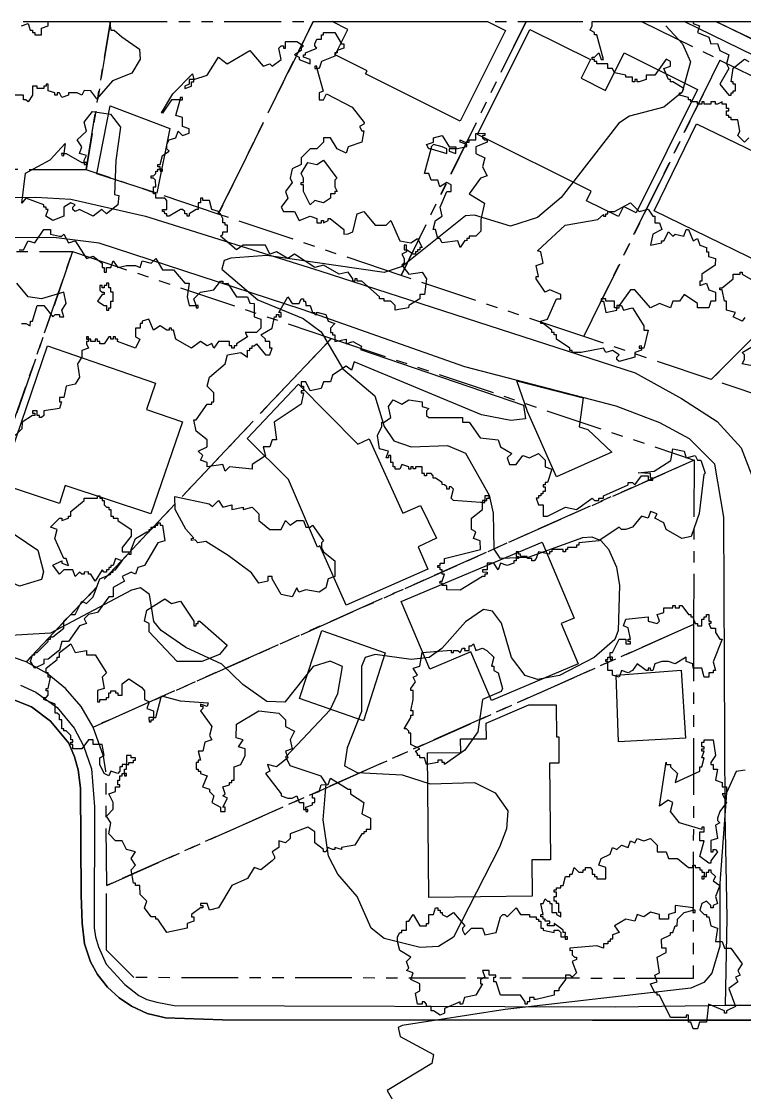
# Model space of a CAD drawing. Header units: metres. Extents: x -550 to 550, y -500 to 950.
# Drawn here: x 225.1 to 305.9, y 830.4 to 950 of the extents above; entities that cross this region are included whole.
import ezdxf

# ---------------------------------------------------------------- set-up
doc = ezdxf.new("R2010")
doc.units = ezdxf.units.M
doc.header["$LTSCALE"] = 2
doc.linetypes.add('PHANTOM', pattern=[6.35, 3.175, -0.635, 0.635, -0.635, 0.635, -0.635])
for name, color, linetype in [('SITE-BLDG-EXIST', 7, 'CONTINUOUS'), ('SITE-PARKING', 250, 'CONTINUOUS'), ('SITE-PROPERTY', 7, 'PHANTOM'), ('SITE-ROAD-CURB', 7, 'CONTINUOUS'), ('SITE-ROAD-GRAVEL', 32, 'CONTINUOUS'), ('SITE-ROAD-PAVED', 7, 'CONTINUOUS'), ('SITE-TREE-CANOPY', 94, 'CONTINUOUS'), ('TOPO-CONTOUR-MAJOR', 8, 'CONTINUOUS'), ('TOPO-CONTOUR-MINOR', 9, 'CONTINUOUS')]:
    doc.layers.add(name, color=color, linetype=linetype)

msp = doc.modelspace()

# ---------------------------------------------------------------- linework, layer by layer
at = {"layer": 'SITE-BLDG-EXIST'}
for points in [[(279.21, 948.99), (274.13, 938.85), (263.58, 944.15), (263.76, 944.49), (260.2, 946.28), (261.62, 949.11), (259.84, 950), (277.2, 950)], [(288.7, 945.73), (287.67, 943.65), (290.37, 942.3), (292.46, 946.48), (300.66, 942.4), (293.81, 928.64), (292.39, 929.34), (291.82, 928.21), (288.25, 929.98), (288.79, 931.06), (276.09, 937.38), (281.93, 949.1)], [(295.81, 928.86), (300.55, 938.57), (307.15, 935.36), (308.25, 937.63), (318.16, 932.79), (312.32, 920.81)], [(222.82, 898.36), (228.06, 913.77), (240.13, 909.61), (239.11, 906.65), (243.14, 905.29), (239.61, 895.01), (230.05, 898.19), (229.41, 896.15)], [(267.75, 895.07), (269.73, 895.94), (271.49, 892.29), (269.46, 891.33), (270.54, 888.82), (261.4, 884.82), (258.49, 891.42), (258.22, 891.29), (254.99, 898.84), (250.37, 903.43), (256.11, 909.51), (262.71, 902.78), (263.97, 903.39)], [(286.88, 883.36), (285.43, 882.75), (287.33, 878.27), (277.64, 874.18), (275.34, 879.61), (270.75, 877.67), (267.57, 885.21), (283.3, 891.85)], [(258.68, 881.99), (265.76, 879.5), (263.34, 871.9), (256.19, 874.38)], [(291.58, 876.98), (298.84, 877.57), (299.31, 869.95), (291.82, 869.55)], [(284.86, 873.7), (284.9, 870.11), (285.15, 870.12), (285.18, 867.16), (284.11, 867.15), (284.22, 856.39), (282.14, 856.37), (282.19, 852.3), (270.65, 852.18), (270.48, 868.32), (274.22, 868.36), (274.2, 869.87), (277.08, 869.9), (277.06, 871.63), (281.83, 873.67)]]:
    msp.add_lwpolyline(points, close=True, dxfattribs=at)
at = {"layer": 'SITE-PARKING'}
for points in [[(240.26, 930.83), (233.57, 932.99), (235.06, 940.56), (241.74, 938.06)], [(287.44, 904.74), (288.42, 904.43), (291.07, 901.89), (284.91, 899.13), (281.66, 906.43), (280.46, 909.86), (287.87, 907.95)]]:
    msp.add_lwpolyline(points, close=True, dxfattribs=at)
at = {"layer": 'SITE-PROPERTY'}
for points in [[(232.37, 933.43), (212.62, 933.47), (212.64, 950), (235.09, 950)], [(247.13, 928.49), (232.37, 933.43), (235.09, 950), (257.73, 950)], [(267.54, 921.64), (247.13, 928.49), (257.73, 950), (281.51, 950)], [(303.16, 945.69), (287.94, 914.8), (267.54, 921.64), (281.51, 950), (294.41, 950)], [(302.19, 910.02), (287.94, 914.8), (303.16, 945.69), (326.4, 934.24)], [(309.39, 899.98), (309.41, 907.6), (302.19, 910.02), (326.4, 934.24), (341.43, 926.83), (341.4, 910.08)], [(215.26, 879.23), (213.51, 878.62), (211.86, 877.79), (201.66, 871.92), (201.75, 924.34), (230.87, 924.29)], [(225.69, 878.48), (223.17, 879.35), (220.54, 879.78), (217.88, 879.74), (215.26, 879.23), (230.87, 924.29), (259.76, 914.61)], [(233.17, 871.2), (231.81, 873.48), (230.07, 875.49), (228.01, 877.19), (225.69, 878.48), (259.76, 914.61), (300.26, 901.02)], [(234.67, 853.51), (234.59, 866.27), (234.31, 867.96), (233.17, 871.2), (300.26, 901.02), (300.22, 882.67)], [(300.22, 882.67), (300.16, 843.12), (237.7, 843.22), (234.66, 846.28), (234.67, 853.51)]]:
    msp.add_lwpolyline(points, close=True, dxfattribs=at)
at = {"layer": 'SITE-ROAD-CURB'}
for points in [[(330.44, 934.73), (299.18, 950), (302.71, 950), (307.16, 947.88)], [(225.03, 875.89), (226.75, 875.1), (229.14, 873.4), (231.03, 871.06), (232.07, 869.11), (232.99, 866.53), (233.32, 862.28), (233.28, 848.77), (233.42, 847.76), (233.77, 846.67), (234.61, 844.71), (236.68, 842.46), (238.28, 841.24), (239.15, 840.76), (240.27, 840.46), (242.2, 840.12), (291.47, 839.96), (304.47, 840.14), (336.71, 840.16)], [(335.02, 838.46), (247.62, 838.51), (241.25, 838.74), (239.2, 839.2), (237.44, 840.04), (236.06, 840.96), (234.78, 842.14), (233.64, 843.57), (232.86, 844.98), (232.21, 847), (231.93, 849.31), (231.81, 852.41), (231.75, 864.39), (231.49, 866.43), (231.09, 867.89), (230.44, 869.39), (228.41, 871.86), (226.28, 873.47), (223.18, 874.68)]]:
    msp.add_lwpolyline(points, dxfattribs=at)
at = {"layer": 'SITE-ROAD-GRAVEL'}
for points in [[(222.15, 930.35), (226.77, 930.36), (230.68, 930.15), (239, 928.24), (258.48, 922.13), (293.68, 910.77), (298.88, 907.89), (302.83, 905.33), (305.53, 902.38), (307.46, 897.35)], [(308.42, 840.14), (303.79, 840.12), (303.95, 849.9), (303.73, 861.59), (303.6, 894.65), (302.58, 900.54), (299.74, 903.37), (296.44, 905.18), (291.56, 907.05), (274.66, 911.41), (256.49, 917.83), (233.85, 925.22), (228.78, 925.88), (223.77, 925.85)]]:
    msp.add_lwpolyline(points, dxfattribs=at)
at = {"layer": 'SITE-ROAD-PAVED'}
for points in [[(330.96, 936.19), (302.71, 950), (323.9, 950)], [(223.18, 874.68), (226.28, 873.47), (228.41, 871.86), (230.44, 869.39), (231.09, 867.89), (231.49, 866.43), (231.75, 864.39), (231.81, 852.41), (231.93, 849.31), (232.21, 847), (232.86, 844.98), (233.64, 843.57), (234.78, 842.14), (236.06, 840.96), (237.44, 840.04), (239.2, 839.2), (241.25, 838.74), (247.62, 838.51), (330.2, 838.44)]]:
    msp.add_lwpolyline(points, dxfattribs=at)
at = {"layer": 'SITE-TREE-CANOPY'}
for points in [[(225.15, 949.5), (225.9, 949.76), (226.14, 949.01), (226.4, 949.01), (226.4, 948.76), (226.65, 948.76), (226.65, 948.51), (227.4, 948.51), (227.39, 949.26), (228.15, 949.51), (228.15, 950), (234.97, 950), (235.15, 949.01), (235.52, 949.01), (236.35, 948.27), (238.33, 946.9), (238.42, 945.77), (237.48, 944.22), (235.33, 943.35), (233.56, 941.37), (232.9, 942.26), (232.15, 942.27), (231.9, 941.77), (231.39, 942.01), (230.4, 942.01), (230.4, 941.76), (229.65, 941.51), (229.4, 942.01), (229.15, 942.01), (229.15, 941.76), (228.89, 941.76), (228.89, 942.01), (228.15, 942.26), (228.14, 943), (227.9, 943.01), (227.9, 942.76), (227.65, 942.76), (227.65, 942.5), (226.89, 942.51), (226.89, 942.76), (226.4, 942.76), (226.39, 941.76), (225.9, 941.01), (225.65, 941.26), (225.4, 941.26), (225.4, 941.76), (224.4, 941.76)], [(306.4, 937.01), (305.9, 936.51), (305.15, 937.26), (305.39, 937.76), (305.15, 939.01), (304.4, 939.02), (304.4, 939.26), (304.15, 939.26), (304.15, 939.5), (303.9, 939.51), (303.89, 940.01), (304.15, 940.01), (304.15, 940.26), (303.9, 940.26), (303.9, 940.76), (303.4, 940.76), (303.4, 941.01), (302.9, 940.76), (302.65, 940.76), (302.65, 941.01), (302.15, 941.01), (302.15, 940.76), (301.4, 940.77), (301.4, 941.01), (301.15, 941.01), (301.15, 940.77), (300.64, 940.76), (300.65, 941.01), (299.9, 941.01), (299.9, 941.26), (299.65, 941.26), (299.65, 941.51), (298.64, 941.76), (298.65, 942.01), (298.9, 942.01), (299.14, 942.51), (297.9, 943.26), (297.65, 943.26), (297.65, 943.51), (297.4, 943.51), (296.9, 944.76), (297.64, 945.01), (297.65, 945.51), (297.15, 945.77), (295.9, 944.01), (294.9, 944.01), (294.9, 943.51), (294.15, 943.25), (293.9, 943.26), (293.9, 943.51), (293.65, 943.51), (293.65, 943.26), (293.39, 943.26), (293.4, 943.76), (292.65, 943.76), (292.64, 944.01), (291.4, 944.26), (291.15, 944.76), (290.64, 944.76), (290.64, 945.26), (289.4, 945.26), (289.4, 945.51), (289.15, 945.51), (289.15, 945.76), (288.9, 945.76), (288.9, 946.01), (289.15, 946.01), (289.65, 946.51), (289.89, 945.76), (290.15, 945.76), (289.4, 948.51), (289.15, 948.51), (289.15, 948.76), (288.65, 949.01), (288.9, 949.51), (288.9, 950), (300.15, 950), (300.15, 949.75), (300.89, 949.51), (300.65, 948.76), (301.9, 948.26), (302.15, 947.51), (302.9, 947.52), (303.14, 946.76), (304.15, 946.26), (303.89, 945.26), (304.15, 944.76), (303.15, 943.01), (304.15, 941.76), (304.4, 941.76), (304.4, 942.01), (304.65, 942.01), (304.65, 942.26), (304.89, 942.26), (304.9, 943.01), (304.65, 943.01), (304.65, 943.26), (304.4, 943.26), (304.64, 944.77), (305.9, 945.77), (306.39, 945.51)], [(224.9, 924.51), (225.4, 924.51), (225.9, 925.51), (226.65, 925.26), (227.65, 926.76), (228.4, 926.76), (228.4, 926.26), (229.4, 926.01), (229.65, 926.01), (229.9, 926.26), (230.4, 925.26), (231.15, 925.51), (232.4, 923.51), (233.15, 923.77), (234.15, 923.01), (234.15, 922.51), (234.4, 922.51), (234.4, 922.01), (234.65, 922.01), (234.65, 922.51), (235.15, 922.51), (235.4, 923.26), (235.9, 922.51), (236.9, 922.76), (237.9, 922.76), (238.4, 922.51), (238.64, 923.26), (239.65, 923.01), (240.15, 923.51), (240.9, 922.27), (242.15, 922.26), (243.4, 920.76), (243.9, 920.76), (243.65, 919.26), (243.9, 918.26), (244.65, 918.26), (244.4, 919.01), (245.15, 919.76), (246.65, 920.01), (247.4, 921.01), (247.65, 921.01), (247.65, 920.75), (248.15, 920.77), (249.15, 919.26), (250.4, 919.26), (250.65, 918.52), (251.15, 918.51), (251.15, 917.01), (251.9, 916.76), (251.9, 915.76), (251.4, 915.26), (250.15, 915.26), (250.39, 914.76), (249.15, 914.01), (249.15, 913.76), (248.9, 913.76), (248.9, 913.51), (248.64, 913.51), (248.65, 913.76), (248.4, 913.76), (248.4, 914.26), (247.15, 914.26), (246.65, 913.51), (246.4, 914.02), (245.9, 913.76), (245.15, 914.26), (244.15, 913.51), (242.4, 914.51), (242.15, 915.51), (241.9, 915.51), (241.9, 915.76), (241.65, 915.76), (241.65, 915.51), (241.39, 915.51), (240.65, 916.01), (239.9, 915.51), (239.39, 916.76), (238.65, 916.51), (238.65, 916.26), (238.4, 916.26), (238.4, 915.76), (237.9, 915.76), (237.9, 914.76), (238.39, 914.52), (237.9, 913.51), (235.89, 914.26), (235.9, 914.51), (235.65, 914.51), (235.65, 914.76), (235.4, 914.76), (235.4, 914.51), (235.15, 914.51), (235.14, 914.76), (234.9, 914.76), (234.4, 914.01), (233.9, 914.01), (233.9, 914.27), (233.65, 914.27), (233.65, 914.51), (233.4, 914.51), (233.4, 914.27), (232.9, 914.26), (232.9, 914.51), (232.64, 914.51), (232.65, 914.26), (232.4, 914.26), (232.4, 914.01), (232.65, 913.51), (231.9, 913.26), (231.9, 912.51), (231.4, 911.77), (231.65, 910.26), (231.15, 909.51), (230.15, 909.26), (229.9, 908.01), (229.4, 908.01), (229.4, 907.51), (229.64, 907.51), (229.4, 906.76), (227.65, 906.51), (227.65, 906.01), (227.4, 905.76), (227.15, 905.76), (227.15, 906.01), (226.9, 906.01), (226.9, 906.51), (226.4, 906.51), (226.4, 906.27), (226.64, 906.27), (226.64, 906.01), (226.4, 906.01), (225.22, 905.23), (225.21, 904.5), (223.92, 903.29)], [(305.94, 916.94), (305.65, 916.51), (304.65, 917.01), (304.9, 917.51), (303.89, 917.76), (303.9, 918.76), (303.65, 918.76), (303.4, 920.01), (303.15, 920.01), (303.15, 920.26), (303.4, 920.26), (304.65, 921.26), (304.65, 921.76), (305.4, 921.76), (305.4, 922.01), (305.65, 922.01), (305.65, 921.76), (307.4, 920.76)], [(225.15, 916.26), (225.65, 916.26), (226.14, 916.01), (226.15, 916.51), (226.4, 916.51), (226.9, 918.26), (227.65, 918.26), (228.65, 917.01), (228.9, 917.26), (229.4, 917.26), (229.4, 917.01), (229.9, 917.01), (229.65, 917.76), (230.15, 918.51), (229.9, 919.77), (227.4, 919.01), (225.9, 919.26), (224.65, 920.76)], [(307.36, 911.41), (305.65, 911.76), (305.9, 912.26), (305.9, 912.76), (305.65, 913.01), (306.89, 913.76)]]:
    msp.add_lwpolyline(points, dxfattribs=at)
for points in [[(240.65, 933.76), (240.4, 933.76), (240.4, 934.01), (240.65, 934.01), (240.9, 935.01), (241.64, 935.51), (241.4, 935.76), (241.4, 936.26), (241.65, 936.76), (242.4, 937.01), (242.64, 937.76), (243.15, 937.26), (243.9, 937.51), (243.89, 938.01), (243.15, 938.26), (243.14, 939.26), (242.4, 939.51), (242.89, 941.26), (241.9, 941.26), (240.9, 939.76), (240.79, 939.8), (242.06, 941.91), (244.25, 944.13), (244.4, 943.51), (245.9, 944.01), (247.15, 946.01), (248.14, 945.26), (250.65, 946.76), (252.15, 945.01), (252.9, 945.26), (253.15, 945.01), (254.15, 945.76), (253.9, 947.01), (254.15, 947.27), (254.4, 947.27), (254.4, 947.01), (254.65, 947.01), (254.65, 947.77), (255.9, 947.76), (256.65, 947.26), (256.4, 947.01), (256.4, 946.76), (255.64, 946.26), (256.15, 946.01), (256.15, 945.76), (257.4, 945.26), (257.4, 945.76), (256.65, 946.01), (256.65, 946.26), (256.89, 946.26), (256.89, 946.51), (258.15, 947), (257.9, 947.26), (257.9, 947.51), (258.15, 948.01), (258.65, 948.01), (258.65, 948.51), (258.9, 948.51), (258.9, 948.76), (260.15, 948.76), (260.9, 947.51), (261.15, 947.51), (261.15, 947.01), (260.4, 946.76), (260.4, 946.51), (260.15, 946.51), (260.15, 946.12), (258.65, 945.51), (258.4, 944.76), (258.15, 944.76), (258.85, 942.23), (258.4, 942.01), (258.4, 941.26), (258.9, 941.26), (259.21, 941.9), (262.08, 940.44), (263.43, 938.71), (263.4, 938.51), (262.89, 938.26), (263.15, 937.77), (263.4, 937.77), (263.15, 936.51), (261.65, 936.01), (261.4, 935.27), (260.4, 935.76), (259.65, 937.01), (258.9, 937.01), (258.9, 936.51), (258.15, 935.76), (257.4, 935.76), (256.4, 934.76), (256.39, 934.01), (255.4, 933.52), (255.15, 932.51), (255.39, 932.01), (254.65, 931.01), (254.9, 930.26), (254.15, 929.26), (254.4, 928.76), (255.65, 928.76), (256.15, 927.76), (257.4, 928.26), (258.15, 928.01), (258.15, 927.5), (258.65, 927.52), (258.65, 927.76), (258.9, 927.76), (258.9, 927.52), (259.4, 927.76), (259.4, 928.01), (259.64, 928.01), (261.15, 926.76), (261.15, 926.26), (261.65, 926.27), (262.15, 926.51), (262.65, 928.51), (263.4, 928.76), (264.65, 927.26), (265.9, 927.26), (266.4, 927.76), (267.4, 925.51), (268.65, 925.26), (269.39, 925.76), (269.9, 924.76), (269.65, 924.76), (269.65, 924.51), (269.4, 924.51), (269.4, 924.26), (269.15, 924.27), (269.15, 924.01), (268.9, 924.01), (268.15, 924.51), (268.15, 924.26), (267.65, 924.01), (267.9, 923.51), (267.9, 923.01), (267.65, 922.77), (268.4, 921.76), (269.9, 922.01), (270.4, 921.26), (270.15, 919.51), (269.65, 919.51), (269.65, 919.01), (268.4, 918.26), (268.39, 918.01), (266.9, 917.76), (266.9, 918.26), (266.39, 918.76), (265.65, 918.76), (265.65, 919.01), (265.15, 919.01), (265.15, 919.26), (263.15, 921.01), (262.65, 921.01), (262.65, 921.26), (262.4, 921.26), (262.4, 921.01), (262.15, 921.01), (262.15, 921.26), (261.65, 922.01), (260.65, 921.76), (258.9, 922.77), (257.9, 922.51), (255.64, 924.02), (254.9, 923.52), (253.65, 924.26), (252.9, 924.01), (252.39, 925.01), (249.9, 925.01), (249.15, 924.51), (247.4, 926.01), (247.65, 926.26), (247.65, 926.51), (248.15, 926.51), (248.15, 927.26), (247.9, 927.26), (247.9, 927.51), (247.64, 927.51), (247.65, 928.01), (247.4, 928.51), (247.15, 928.51), (247.15, 928.76), (246.4, 929.01), (246.15, 930.01), (245.4, 930.01), (245.4, 930.26), (245.15, 930.26), (245.15, 929.76), (244.9, 929.76), (244.9, 929.01), (244.65, 929.01), (243.9, 928.51), (243.9, 928.26), (243.65, 928.26), (243.65, 928.51), (243.4, 928.51), (243.4, 928.76), (243.15, 929.01), (242.9, 929.01), (241.65, 928.26), (241.4, 928.26), (241.4, 928.5), (241.15, 928.51), (241.14, 928.76), (240.9, 928.76), (240.9, 929.01), (241.4, 929.01), (241.4, 930.01), (241.15, 930.26), (240.15, 930.26), (240.15, 930.76), (239.9, 930.76), (239.9, 931.51), (240.15, 931.51), (240.14, 932.26), (239.9, 932.51), (239.65, 932.51), (239.65, 932.76), (239.9, 932.76), (240.15, 933.01), (240.15, 933.26), (240.4, 933.26), (240.4, 933.51), (240.64, 933.51)], [(258.15, 945.01), (257.9, 945.01), (257.9, 944.76), (258.15, 944.76)], [(243.89, 943.51), (243.9, 943.01), (243.39, 942.76), (243.39, 942.51), (244.15, 942.76), (244.15, 943.26), (244.4, 943.26), (244.4, 943.51)], [(243.15, 941.26), (243.15, 941.51), (242.89, 941.51), (242.89, 941.26)], [(232.15, 934.51), (232.4, 935.01), (231.65, 935.26), (231.9, 936.01), (231.39, 936.76), (232.4, 937.76), (232.15, 938.76), (233.09, 939.94), (235.08, 939.64), (236.21, 938.18), (235.7, 934.46), (235.54, 930.67), (236.03, 930.57), (235.9, 929.51), (234.65, 928.51), (234.14, 929.01), (233.15, 928.26), (231.64, 929.01), (231.15, 928.76), (230.9, 929.01), (230.9, 929.26), (231.15, 929.51), (230.65, 929.76), (229.9, 929.26), (229.9, 928.26), (228.64, 927.76), (227.89, 928.26), (228.15, 929.01), (227.9, 929.01), (227.9, 929.26), (227.65, 929.26), (227.65, 929.51), (225.65, 930.26), (225.21, 929.7), (225.61, 933.06), (228.37, 934.54), (230.04, 936.38), (229.9, 935.26), (230.15, 935.26), (231.9, 934.26), (232.15, 934.26)], [(270.65, 935.77), (270.4, 936.25), (271.15, 936.51), (271.15, 937.01), (272.15, 937.26), (272.9, 936.01), (273.65, 936.01), (273.65, 935.76), (274.9, 936.02), (274.9, 936.26), (274.15, 936.51), (274.15, 936.76), (274.65, 936.51), (275.14, 936.52), (275.15, 936.76), (275.9, 936.76), (275.9, 937.5), (276.89, 937.51), (276.9, 937.26), (276.65, 937.26), (276.65, 937.01), (276.9, 936.76), (277.15, 936.76), (277.15, 936.51), (275.9, 936.01), (275.89, 935.26), (276.9, 934.76), (276.65, 933.76), (277.15, 932.76), (276.4, 932.51), (275.14, 930.76), (276.86, 929.69), (276.44, 927.87), (276.45, 926.56), (275.9, 926.01), (275.15, 926.01), (275.15, 925.76), (274.9, 925.76), (274.9, 925.51), (274.65, 925.52), (274.15, 924.76), (273.9, 925.5), (272.15, 925.26), (271.89, 925.76), (271.65, 925.76), (271.4, 926.77), (271.14, 926.77), (271.4, 927.76), (272.15, 928.27), (271.9, 929.26), (272.65, 931.01), (273.15, 931.01), (273.14, 931.76), (272.65, 932.01), (271.89, 931.51), (271.65, 932.26), (270.9, 932.26), (270.65, 933.01), (270.15, 933.01), (270.9, 935.76)], [(272.65, 935.26), (272.65, 935.76), (272.15, 936.01), (271.15, 936.26), (270.9, 936.01), (270.9, 935.76)], [(272.9, 935.76), (272.9, 935.51), (273.65, 935.26), (273.65, 935.76)], [(229.64, 935.26), (229.65, 935.01), (229.9, 935), (229.9, 935.26)], [(232.15, 934.01), (232.4, 934.01), (232.4, 934.26), (232.15, 934.26)], [(260.39, 932.51), (260.15, 932.26), (260.15, 931.51), (260.4, 931.01), (260.15, 931.01), (260.15, 930.76), (259.65, 930.76), (259.65, 930.26), (258.9, 929.76), (257.9, 930.01), (257.4, 929.51), (256.65, 931.01), (256.64, 931.76), (256.4, 931.76), (256.4, 932.01), (256.64, 932.01), (256.65, 932.51), (256.4, 933.01), (257.15, 934.26), (258.15, 934.01), (258.89, 934.51)], [(240.64, 933.26), (240.9, 933.26), (240.9, 933.51), (240.64, 933.51)], [(294.4, 913.27), (293.64, 913.01), (293.65, 912.51), (291.89, 912.01), (291.65, 912.26), (291.65, 912.51), (291.9, 912.76), (291.15, 913.26), (290.4, 913.01), (290.15, 913.52), (287.65, 913.01), (286.65, 913.01), (286.64, 913.26), (286.4, 913.26), (286.4, 913.51), (284.9, 914.51), (284.9, 915.01), (284.65, 915.01), (284.65, 915.26), (284.4, 915.26), (284.4, 915.51), (283.4, 916.26), (283.14, 916.26), (283.14, 916.51), (283.9, 916.76), (284.9, 919.01), (285.39, 919.01), (285.4, 919.51), (284.15, 920.01), (283.65, 919.76), (282.65, 921.26), (282.65, 921.51), (282.9, 921.51), (282.65, 922.76), (283.4, 923.01), (283.15, 924.26), (282.79, 924.38), (285.88, 927.24), (289.53, 927.89), (290.15, 928.43), (290.15, 928.27), (290.4, 928.26), (290.4, 928.51), (290.64, 928.51), (290.65, 928.77), (291.4, 928.76), (293.15, 929.76), (294.15, 928.76), (295.15, 929.02), (295.65, 928.26), (295.9, 928.26), (295.9, 927.51), (296.4, 927.51), (296.65, 926.76), (295.65, 926.26), (295.4, 925.01), (296.65, 925.26), (296.64, 925.51), (296.9, 925.51), (297.4, 926.51), (297.89, 926.01), (298.15, 926.26), (299.14, 926.01), (299.4, 926.76), (299.65, 926.76), (300.15, 925.51), (300.65, 925.76), (300.9, 925.01), (301.65, 924.76), (301.65, 924.26), (301.89, 924.26), (301.89, 923.76), (302.65, 923.51), (302.64, 922.77), (301.15, 921.76), (301.15, 921.01), (300.9, 921.01), (300.9, 920.51), (301.64, 920.76), (301.9, 920.01), (302.65, 919.76), (302.65, 918.76), (302.15, 918.76), (301.9, 918.01), (300.65, 918.01), (300.64, 918.51), (299.15, 919.51), (298.65, 918.75), (297.9, 918.76), (297.65, 918.01), (296.4, 918.51), (295.4, 918.01), (293.65, 920.01), (293.15, 920.01), (291.9, 918.26), (292.15, 918.26), (292.4, 917.76), (293.4, 918.01), (294.65, 916.01), (294.64, 915.51), (295.15, 915.51), (294.65, 913.51), (294.4, 913.51)], [(268.15, 925.01), (267.9, 925.01), (267.9, 924.51), (268.15, 924.51)], [(234.9, 918.01), (235.15, 918.01), (235.15, 918.76), (235.4, 918.76), (235.4, 919.76), (235.15, 919.76), (235.14, 920.26), (234.9, 920.26), (234.9, 920.76), (234.65, 920.76), (234.65, 920.52), (234.4, 920.5), (234.4, 920.26), (234.15, 920.26), (234.15, 920.51), (233.89, 920.51), (233.9, 920), (234.15, 919.76), (234.4, 919.76), (234.4, 919.51), (234.15, 919.52), (233.65, 918.76), (234.4, 918.26), (234.65, 918.26), (234.65, 917.76), (234.9, 917.76)], [(263.03, 913.36), (281.22, 907.15), (281.45, 905.61), (279.82, 905.45), (276.52, 906.07), (262.3, 911.98), (262.02, 911.07), (261.4, 911.5), (259.9, 910.51), (259.65, 909.76), (258.9, 909.76), (258.64, 909.01), (257.39, 908.76), (256.9, 909.76), (256.4, 909.76), (256.4, 909.26), (256.65, 909.26), (256.65, 908.76), (256.4, 908.76), (256.4, 908.51), (256.65, 908.51), (256.4, 907.26), (253.39, 905.26), (253.65, 903.26), (253.15, 903.26), (252.9, 902.51), (252.15, 902.51), (252.4, 901.5), (250.9, 900.51), (250.9, 900.01), (248.4, 900.26), (247.9, 899.76), (247.65, 900.51), (245.9, 900.26), (245.9, 900.76), (245.15, 901.01), (245.4, 901.51), (244.89, 902.02), (245.9, 902.51), (245.9, 903.26), (244.65, 904.26), (244.4, 905.51), (244.65, 905.51), (245.9, 907.26), (246.4, 907.26), (246.4, 907.51), (246.65, 907.51), (246.64, 908.51), (245.9, 909.26), (246.15, 910.26), (247.9, 911.76), (248.15, 912.76), (249.65, 913.01), (250.4, 912.51), (250.4, 913.27), (250.65, 913.26), (250.65, 913.51), (250.9, 913.51), (250.9, 913.77), (251.14, 913.76), (251.4, 914.01), (252.4, 912.76), (252.9, 912.76), (253.15, 913.51), (252.9, 913.51), (252.9, 914.26), (252.4, 914.26), (252.4, 914.51), (251.9, 915.01), (253.15, 915.76), (253.4, 917.01), (253.65, 917.01), (253.65, 917.27), (253.89, 917.27), (253.89, 917.01), (254.15, 917.01), (254.15, 917.51), (253.89, 917.51), (254.89, 919.26), (255.4, 918.51), (256.15, 918.51), (256.4, 919.01), (256.65, 919.01), (256.65, 918.76), (256.89, 918.76), (256.9, 918.26), (257.4, 918.26), (257.64, 917.51), (257.9, 917.5), (257.9, 917.26), (258.15, 917.26), (258.15, 917.52), (259.15, 917.26), (259.4, 916.51), (260.15, 916.26), (259.65, 915.76), (259.65, 915.26), (259.9, 915.26), (259.9, 915.01), (260.15, 915.01), (260.15, 914.27), (261.4, 914.51), (261.4, 914.01), (262.15, 914.26), (263.11, 913.73)], [(291.4, 918.01), (291.4, 918.76), (290.4, 918.77), (290.4, 919.01), (289.9, 919.01), (289.9, 918.75), (290.15, 918.77), (290.4, 917.51), (291.65, 917.76), (291.65, 918.01)], [(244.65, 918.01), (244.9, 918.01), (244.89, 918.26), (244.65, 918.26)], [(291.65, 918.26), (291.65, 918.01), (291.9, 918.01), (291.9, 918.26)], [(232.64, 914.76), (232.4, 914.76), (232.4, 914.51), (232.64, 914.51)], [(294.4, 913.77), (294.15, 913.75), (294.15, 913.51), (294.4, 913.51)], [(276.4, 896.26), (273.4, 896.51), (273.15, 896.76), (273.4, 897.76), (273.15, 898.01), (272.9, 898.01), (272.9, 897.76), (272.65, 897.76), (272.65, 898.01), (272.4, 898.26), (272.15, 898.27), (272.15, 898.51), (271.4, 899.01), (271.14, 899.01), (271.14, 899.26), (270.9, 899.51), (270.4, 899.51), (270.4, 899.26), (270.15, 899.26), (270.15, 899.51), (269.9, 899.51), (269.9, 900.26), (269.14, 900.26), (269.14, 900.02), (268.9, 900.02), (268.9, 900.26), (268.65, 900.26), (268.65, 900), (268.4, 900.01), (268.4, 900.26), (267.65, 900.51), (267.4, 900.01), (266.9, 900.01), (266.9, 900.26), (266.65, 900.26), (266.65, 900.76), (266.4, 900.76), (266.4, 901.51), (266.15, 901.51), (266.15, 901.27), (265.9, 901.27), (266.15, 902.01), (265.15, 902.26), (264.9, 903.76), (265.4, 904.76), (265.39, 905.26), (265.65, 905.26), (266.4, 905.76), (266.15, 907), (266.65, 907.76), (267.65, 907.26), (268.4, 907.76), (269.9, 907.51), (269.9, 907.01), (270.65, 906.77), (270.4, 906.51), (270.39, 906.01), (270.65, 905.76), (274.4, 905.76), (274.4, 905.26), (275.15, 905.26), (276.39, 903.51), (278.4, 903.26), (278.65, 902.51), (279.9, 901.76), (279.4, 901.26), (279.65, 900.51), (280.4, 900.51), (281.15, 901.51), (281.9, 901.26), (282.89, 901.76), (283.64, 901.01), (283.65, 900.26), (284.4, 900.01), (283.89, 898.51), (283.65, 898.51), (283.65, 898.26), (283.4, 898.26), (283.4, 898.01), (283.65, 898.01), (283.65, 897.51), (283.39, 897.51), (283.39, 897.26), (283.15, 897.26), (283.15, 897.01), (282.9, 897.01), (282.9, 896.76), (282.65, 896.76), (282.89, 896.02), (283.4, 896.02), (283.4, 894.76), (283.9, 894.76), (285.9, 895.76), (287.15, 895.51), (288.9, 896.76), (289.15, 896.51), (289.65, 896.51), (289.65, 896.76), (290.15, 896.76), (290.15, 897.01), (292.9, 898.26), (292.9, 898.51), (293.39, 898.51), (293.65, 898.26), (294.4, 899.26), (295.15, 899.26), (295.15, 898.76), (295.65, 898.76), (295.65, 899.01), (295.4, 899.01), (295.4, 899.52), (294.04, 899.58), (295.81, 899.77), (297.66, 900.95), (297.9, 902.26), (299.15, 902.01), (299.39, 901.26), (300.4, 901.51), (300.65, 901.01), (301.04, 901.01), (301.52, 899.56), (301.37, 899.39), (300.83, 895.04), (299.94, 892.49), (298.9, 892.26), (297.14, 893.26), (296.9, 894.01), (295.9, 894.51), (296.15, 895.01), (295.4, 895.27), (295.14, 894.51), (294.4, 894.76), (293.4, 893.51), (292.65, 893.26), (292.15, 893.26), (291.9, 893.51), (289.65, 892.01), (287.4, 891.76), (287.4, 891.5), (287.15, 891.51), (287.15, 891.26), (286.15, 891.26), (286.15, 891.01), (285.9, 891.01), (285.9, 890.76), (285.65, 890.76), (285.65, 891.01), (284.4, 891.01), (284.4, 890.76), (284.14, 890.76), (284.14, 890.51), (282.89, 890.77), (282.65, 890.01), (282.4, 889.76), (282.15, 889.77), (282.15, 890.01), (281.65, 890.01), (281.64, 890.26), (280.9, 890.26), (280.9, 890.51), (280.65, 890.51), (280.65, 890.76), (280.4, 890.76), (280.39, 890.26), (280.65, 890.26), (280.65, 890.01), (280.4, 890.01), (280.4, 889.76), (280.15, 889.76), (280.15, 889.51), (279.4, 889.26), (278.65, 889.51), (278.4, 888.76), (277.9, 889.51), (277.15, 889.52), (277.15, 888.76), (276.65, 888.76), (276.65, 888.52), (277.15, 888.51), (277.15, 888.26), (276.9, 888.26), (276.89, 888.01), (276.65, 888.01), (274.15, 886.5), (272.65, 886.51), (272.65, 887.01), (272.15, 887.01), (272.15, 887.26), (271.89, 887.26), (271.9, 887.51), (272.15, 887.51), (272.39, 888.26), (272.15, 888.26), (272.15, 888.77), (271.9, 888.75), (271.9, 889.01), (271.65, 889.01), (271.64, 889.26), (271.9, 889.26), (271.9, 889.51), (272.4, 889.51), (272.4, 890.01), (276.4, 891.01), (276.39, 892.01), (275.65, 892.27), (275.9, 893.01), (275.4, 893.26), (275.4, 894.51), (276.64, 895.51), (276.65, 896.26)], [(222.42, 888.05), (219.77, 887.71), (215.81, 887.97), (212.94, 887.85), (208.63, 887.31), (204.68, 887.54), (201.44, 888.7), (197.52, 891.29), (195.47, 894.68), (195.05, 897.43), (196.91, 898.56), (198.19, 898.76), (199.99, 899.42), (202.32, 899.79), (206.32, 901.19), (209.73, 898.89), (214.3, 898.19), (218.47, 897.29), (221.18, 895.79), (223.19, 893.53), (226.99, 890.95), (227.6, 888.54), (227.41, 887.67), (224.95, 886.95)], [(233.9, 896.76), (234.15, 896.76), (234.15, 896.51), (234.4, 896.51), (234.4, 896.01), (234.65, 895.77), (234.9, 895.77), (234.9, 895.51), (235.15, 895.51), (235.15, 894.76), (235.4, 894.76), (235.4, 894.51), (235.9, 894.51), (235.9, 894.26), (237.4, 893.26), (237.4, 892.51), (236.4, 891.26), (236.4, 890.76), (237.15, 890.76), (237.15, 890.51), (237.4, 890.51), (237.4, 891.01), (237.9, 892.26), (239.15, 893.01), (239.4, 893.01), (239.4, 893.26), (239.65, 893.26), (239.65, 893.51), (240.14, 893.51), (240.14, 893.76), (240.4, 893.76), (240.4, 894.01), (240.65, 894.01), (240.65, 893.76), (240.9, 893.76), (241.15, 892.01), (240.4, 891.76), (238.9, 889.26), (238.14, 889.01), (237.9, 888.26), (237.4, 888.51), (236.4, 888.01), (236.65, 887.51), (235.4, 886.77), (235.4, 885.76), (234.9, 885.76), (233.64, 884.01), (232.65, 883.77), (232.15, 883.27), (232.4, 882.76), (231.65, 882.51), (230.4, 880.76), (229.65, 880.75), (229.4, 879.77), (228.15, 878.77), (227.65, 878.76), (227.65, 878.27), (226.65, 877.76), (226.15, 878.51), (226.4, 879.26), (226.65, 879.26), (226.65, 879.51), (226.9, 879.51), (228.15, 880.76), (228.15, 881.01), (228.4, 881.01), (228.4, 881.26), (228.65, 881.26), (229.9, 882.26), (229.9, 883.01), (230.65, 883.76), (231.14, 883.76), (231.9, 885.26), (232.4, 885.01), (233.15, 885.76), (233.9, 887.76), (235.15, 888.26), (235.15, 888.51), (235.4, 888.51), (235.4, 888.76), (235.64, 888.76), (236.4, 889.76), (235.65, 890.01), (235.4, 889.26), (235.15, 889.26), (235.15, 889.01), (234.9, 889.01), (234.9, 888.76), (234.65, 888.76), (234.65, 888.51), (234.39, 888.51), (234.15, 888.76), (233.4, 887.51), (232.9, 888.26), (232.65, 888.26), (232.65, 888.52), (232.15, 888.5), (232.15, 888.26), (231.89, 888.26), (231.65, 888.51), (231.15, 888.01), (230.9, 888.76), (229.89, 888.76), (229.4, 888.26), (228.65, 889.27), (229.65, 889.76), (229.65, 889.51), (230.4, 889.26), (230.15, 890.01), (229.9, 890.01), (228.89, 892.26), (229.15, 893.26), (228.4, 893.52), (229.4, 894.52), (229.65, 894.51), (229.65, 894.26), (230.4, 894.51), (230.4, 894.76), (230.65, 894.76), (230.65, 895.26), (232.15, 896.51), (232.14, 896.76), (233.65, 896.76), (233.65, 897.01), (233.9, 897.01)], [(247.15, 896.51), (247.65, 895.76), (248.65, 896.01), (248.65, 895.51), (249.9, 895.76), (249.9, 895.51), (250.9, 895.76), (251.65, 895.01), (251.65, 894.26), (252.9, 893.26), (254.15, 893.26), (254.64, 894.26), (255.15, 893.76), (255.89, 894.26), (256.65, 894.26), (256.9, 893.51), (257.4, 893.51), (257.65, 893.76), (258.9, 892.01), (258.65, 891.76), (258.65, 891.26), (258.9, 890.76), (260.15, 889.76), (260.15, 888.01), (259.4, 887.76), (259.15, 886.76), (258.4, 886.26), (256.9, 886.52), (256.14, 886.26), (255.9, 886.76), (255.4, 885.76), (254.15, 886.01), (253.15, 887.76), (253.15, 888.01), (252.65, 888.01), (252.65, 887.51), (251.65, 887.26), (250.84, 888.41), (248.22, 890.35), (245.73, 891.91), (244.85, 891.78), (244.57, 892.09), (244.14, 892.02), (244.15, 892.26), (244.4, 892.29), (243.5, 893.31), (242.32, 895.48), (242.29, 896.95), (246.13, 896.12), (246.47, 895.84)], [(276.9, 896.26), (276.9, 896.51), (276.65, 896.51), (276.65, 896.26)], [(277.14, 896.51), (277.14, 896.76), (277.4, 896.76), (277.4, 897.01), (276.9, 897.01), (276.9, 896.51)], [(239.4, 882.76), (238.9, 883.01), (239.15, 884.26), (241.15, 885.51), (241.9, 885.01), (242.9, 885.27), (244.4, 883.01), (244.4, 882.52), (244.65, 882.52), (244.65, 882.76), (244.9, 882.76), (244.9, 883.02), (245.07, 883.02), (248.13, 880.36), (247.28, 879.3), (245.31, 878.51), (242.55, 878.52), (239.4, 881.83)], [(290.9, 879.51), (291.14, 879.51), (291.9, 881.01), (292.65, 881.01), (292.65, 880.51), (293.15, 880.51), (293.15, 880.76), (292.89, 880.76), (292.9, 881.01), (293.15, 881.01), (292.9, 882.27), (292.4, 882.51), (292.65, 883.26), (295.15, 883.51), (295.14, 883.01), (296.15, 882.76), (296.39, 883.01), (296.15, 883.76), (296.9, 884.01), (296.89, 884.51), (297.9, 884.51), (297.9, 884.76), (298.14, 884.76), (298.14, 884.51), (298.65, 884.51), (298.65, 884.76), (298.9, 884.76), (299.65, 883.76), (299.9, 883.76), (299.9, 883.51), (300.14, 883.51), (300.4, 882.76), (300.65, 882.76), (300.65, 882.51), (301.15, 882.51), (301.15, 883.26), (301.4, 883.26), (301.4, 883.51), (301.65, 883.51), (301.65, 883.76), (301.9, 883.76), (301.9, 883.01), (302.14, 883.01), (302.14, 882.77), (301.9, 882.77), (302.15, 882.26), (302.65, 882.26), (302.65, 881.76), (303.15, 881.01), (303.4, 881.01), (302.4, 878.5), (302.65, 877.51), (302.4, 877.51), (302.4, 877.26), (301.9, 877.26), (301.9, 876.76), (301.4, 876.76), (301.15, 877.76), (300.15, 877.76), (300.14, 878.26), (299.4, 878.51), (299.39, 879.01), (298.15, 878.27), (297.4, 878.51), (296.65, 878.51), (295.9, 878.26), (295.65, 877.51), (295.4, 877.51), (295.4, 877.76), (295.14, 877.76), (295.14, 877.51), (294.9, 877.51), (293.9, 878.26), (293.4, 877.51), (292.9, 877.26), (292.15, 877.51), (291.9, 876.76), (291.15, 877.01), (291.15, 877.51), (290.65, 877.51), (290.64, 878.51), (290.4, 878.51), (290.4, 878.76), (290.65, 878.76), (290.65, 879.01), (290.9, 879.01)], [(236.65, 866.51), (236.89, 866.51), (236.9, 867.01), (236.4, 867.01), (236.4, 866.76), (236.15, 866.76), (236.15, 866.26), (235.9, 866.01), (235.15, 866.26), (234.9, 865.76), (234.4, 866.01), (233.9, 867.01), (233.9, 867.76), (234.4, 868.01), (234.15, 869.26), (233.15, 869.26), (233.15, 869.76), (232.65, 869.76), (231.9, 868.76), (230.9, 868.76), (230.89, 869.26), (230.65, 869.26), (230.65, 869.51), (230.89, 869.51), (230.9, 869.76), (230.65, 869.76), (230.65, 870.26), (230.15, 870.77), (229.9, 870.77), (229.9, 871.01), (229.65, 871.01), (229.65, 872.01), (229.4, 872.01), (229.4, 872.51), (229.15, 872.76), (228.9, 872.76), (228.9, 873.76), (227.65, 874.26), (227.65, 874.51), (227.9, 874.51), (228.15, 874.76), (228.15, 875.26), (227.9, 875.26), (227.9, 875.51), (228.15, 875.51), (228.4, 876.76), (228.14, 876.76), (228.15, 877.26), (227.9, 877.26), (227.9, 877.76), (229.14, 878.76), (229.14, 879.01), (229.4, 879.01), (229.4, 879.51), (230.65, 880.51), (231.15, 879.51), (232.4, 879.76), (232.4, 879.26), (233.4, 879.26), (234.65, 877.26), (234.15, 876.76), (234.4, 875.51), (233.65, 875.27), (233.65, 874.01), (233.9, 874.01), (233.9, 874.26), (234.65, 874.26), (234.65, 874.51), (234.9, 874.51), (234.9, 875.01), (235.15, 875.01), (235.15, 875.26), (235.65, 875.26), (235.65, 875.01), (235.9, 875.01), (235.9, 874.76), (236.4, 874.76), (236.4, 876.01), (237.15, 876.6), (238.56, 875.67), (238.9, 875.26), (238.9, 874.26), (239.4, 874.01), (239.15, 873.26), (239.9, 873.01), (239.9, 872.27), (240.15, 872.27), (240.8, 874.67), (242.87, 874.14), (246.02, 873.89), (245.9, 873.51), (245.15, 873.76), (245.15, 873.52), (245.4, 873.52), (245.4, 873.26), (245.15, 873.02), (246.4, 871.26), (246.15, 870.26), (246.4, 869.77), (245.65, 869.51), (245.4, 868.51), (244.89, 868.51), (245.15, 867.51), (244.9, 867.51), (244.9, 867.26), (244.65, 867.26), (244.65, 866.51), (244.9, 866.51), (244.9, 866.26), (245.14, 866.26), (245.15, 866.01), (245.9, 865.76), (245.39, 864.51), (246.15, 864.26), (246.15, 864.01), (246.65, 863.51), (246.4, 862.76), (247.4, 862.26), (247.4, 861.76), (247.9, 861.77), (247.9, 862.26), (247.65, 862.26), (248.15, 863.26), (247.65, 863.51), (247.9, 863.76), (247.65, 864.51), (248.4, 864.76), (248.4, 865.01), (248.65, 865.01), (248.65, 865.26), (248.9, 865.26), (248.89, 866.76), (249.65, 867.01), (250.15, 868.01), (250.15, 868.76), (249.4, 869.01), (249.9, 869.76), (249.14, 870.01), (249.15, 871.51), (251.65, 873.01), (253.89, 872.76), (254.64, 872.01), (254.65, 871.26), (255.65, 870.75), (255.15, 869.77), (255.4, 868.76), (254.65, 868.51), (254.9, 867.76), (253.65, 866.76), (252.64, 867.01), (252.9, 866.26), (252.4, 866.01), (254.15, 863.76), (254.15, 863.52), (254.9, 863.26), (255.4, 863.26), (255.9, 863.51), (256.15, 862.76), (256.65, 862.76), (256.65, 862.01), (256.9, 862.01), (256.9, 862.25), (257.64, 862.51), (257.65, 862.77), (257.9, 862.77), (257.9, 863.27), (257.65, 863.25), (257.65, 863.76), (258.4, 864.01), (258.64, 864.76), (259.4, 864.77), (259.65, 865.51), (261.65, 864.26), (261.9, 864.26), (261.89, 863.76), (263.4, 862.76), (263.15, 861.51), (264.14, 861.01), (264.15, 859.77), (263.64, 859.77), (263.64, 859.51), (263.4, 859.51), (263.4, 859.27), (263.15, 859.27), (262.4, 858.01), (260.9, 857.76), (260.9, 857.51), (260.15, 857.76), (260.15, 857.51), (259.9, 857.51), (259.39, 857.76), (259.15, 857.26), (258.9, 857.26), (258.9, 857.51), (257.9, 858.26), (257.9, 859.51), (257.15, 860.01), (255.15, 859.26), (255.15, 858.76), (254.65, 858.26), (253.9, 858.51), (253.9, 857.76), (253.14, 857.27), (253.4, 856.76), (253.4, 856.51), (253.15, 856.26), (251.9, 855.26), (251.15, 855.51), (250.4, 854.27), (248.65, 853.51), (247.15, 851.01), (246.15, 850.76), (245.9, 851.51), (245.15, 851.51), (245.15, 851.26), (245.4, 851.26), (245.4, 851.01), (245.15, 851.01), (244.15, 850.26), (244.15, 850.01), (244.4, 850.01), (244.4, 849.51), (243.65, 849.26), (243.65, 848.76), (241.4, 848.26), (240.4, 849.76), (240.15, 849.76), (240.15, 850.01), (239.65, 850.01), (238.9, 851.01), (239.15, 851.77), (238.4, 852.51), (238.39, 853.51), (237.9, 853.51), (237.9, 853.76), (237.65, 853.76), (237.4, 855.26), (237.9, 855.76), (237.39, 856.51), (237.9, 857.26), (236.9, 857.51), (236.4, 858.51), (235.65, 858.51), (234.9, 859.26), (235.15, 860.51), (234.65, 861.26), (235.4, 862.02), (235.4, 862.76), (234.9, 863.76), (235.65, 864.01), (235.65, 864.51), (236.15, 864.51), (236.15, 864.76), (235.9, 864.76), (235.9, 865.26), (236.15, 865.26), (236.15, 865.76), (236.4, 865.76), (236.4, 866.01), (236.65, 866.01)], [(272.4, 867.01), (272.4, 867.26), (272.15, 867.26), (272.15, 867.51), (271.65, 867.51), (271.64, 867.26), (270.39, 867.01), (270.15, 867.76), (269.64, 867.76), (269.64, 868.01), (269.4, 868.01), (269.4, 868.26), (269.15, 868.51), (269.65, 868.76), (268.65, 869.26), (268.65, 870.5), (268.4, 870.51), (268.4, 870.76), (268.15, 871.01), (267.9, 871.01), (268.65, 872.26), (268.65, 872.51), (268.9, 872.51), (268.9, 873.01), (268.65, 873.01), (268.9, 874.26), (268.9, 875.27), (268.65, 875.27), (268.65, 875.51), (269.15, 876.26), (268.9, 876.76), (269.4, 877.01), (268.9, 877.76), (269.65, 878.01), (269.9, 879.51), (273.15, 879.77), (273.15, 879.51), (273.39, 879.51), (273.39, 879.76), (273.9, 879.76), (274.15, 879.51), (274.4, 880.01), (274.65, 880.01), (274.64, 879.76), (275.15, 879.76), (275.15, 880.26), (275.4, 880.26), (275.65, 880.51), (275.89, 879.76), (276.65, 880.01), (277.14, 879.76), (277.89, 879.01), (277.65, 878.01), (277.9, 878.01), (277.9, 877.51), (278.4, 877.26), (278.89, 875.51), (278.73, 875.18), (276.65, 874.27), (276.11, 870.67), (274.65, 868.62)], [(290.9, 878.76), (291.15, 878.76), (291.15, 879.01), (290.9, 879.01)], [(239.39, 872.25), (239.4, 871.77), (239.65, 871.77), (239.65, 872.01), (239.9, 872.01), (239.9, 872.27)], [(297.15, 867.27), (297.15, 867.01), (297.64, 867.01), (297.64, 866.76), (298.4, 866.01), (298.15, 865.01), (300.9, 866.26), (300.9, 866.76), (301.15, 866.76), (301.4, 867.76), (301.15, 867.76), (301.4, 868.51), (301.15, 868.51), (301.15, 868.76), (301.4, 868.76), (301.4, 869.01), (301.14, 869.01), (301.14, 869.51), (301.4, 869.51), (301.4, 869.76), (302.4, 869.76), (302.65, 868.01), (302.15, 867.26), (302.15, 867.01), (302.4, 867.01), (302.4, 866.51), (302.9, 866.51), (302.65, 865.26), (303.4, 865.01), (303.4, 864.51), (303.9, 864.51), (303.9, 863.76), (303.4, 863.76), (303.9, 862.76), (303.15, 861.76), (302.9, 861.01), (302.9, 860.76), (303.15, 860.51), (302.65, 860.26), (302.9, 858.76), (302.15, 858.52), (302.15, 857.26), (302.4, 857.26), (302.4, 857.51), (302.65, 857.51), (302.9, 857.26), (302.15, 856.26), (302.15, 856.01), (301.9, 856.01), (300.9, 856.76), (301.4, 858.51), (300.9, 858.51), (300.9, 859.51), (301.4, 859.51), (301.4, 860.01), (301.15, 860.01), (301.15, 859.76), (298.65, 860.51), (297.65, 861.76), (297.9, 862.76), (297.39, 863.02), (296.42, 862.36)], [(237.15, 867.01), (237.15, 867.26), (237.65, 867.26), (237.65, 867.51), (237.9, 867.51), (237.9, 867.76), (237.39, 867.76), (237.39, 868.01), (236.9, 868.01), (236.9, 867.01)], [(236.65, 865.76), (236.9, 865.76), (236.9, 866.01), (236.65, 866.01)], [(256.9, 861.77), (257.15, 861.77), (257.15, 862.01), (256.9, 862.01)], [(285.9, 848.26), (285.65, 848.26), (285.65, 848.51), (284.65, 849.26), (284.65, 849), (283.9, 849.01), (283.9, 849.26), (284.15, 849.26), (284.15, 849.51), (283.65, 849.51), (283.65, 849.76), (283.4, 849.76), (283.4, 850.01), (283.15, 850.01), (283.15, 850.26), (283.4, 850.26), (283.15, 851.51), (283.4, 851.51), (283.65, 852.01), (283.9, 851.76), (284.14, 851.76), (284.15, 851.51), (284.4, 851.51), (284.4, 850.51), (284.89, 850.51), (284.9, 850.26), (285.4, 850), (285.4, 850.51), (285.15, 850.51), (285.15, 851.51), (284.9, 851.51), (284.9, 851.76), (284.65, 851.76), (284.65, 852.26), (284.9, 852.26), (284.9, 852.76), (284.64, 852.76), (284.64, 853.01), (284.9, 853.01), (284.9, 853.26), (285.4, 853.26), (285.4, 853.51), (285.65, 853.51), (285.9, 854.51), (286.39, 854.51), (286.4, 854.76), (286.65, 854.76), (286.89, 855.51), (287.4, 855.01), (287.65, 855.01), (287.9, 855.01), (287.9, 855.26), (288.15, 855.26), (288.14, 855.51), (288.65, 855.51), (288.9, 855.26), (288.89, 854.76), (289.15, 854.76), (289.15, 854.51), (289.4, 854.5), (289.4, 854.26), (290.4, 854.26), (290.4, 855.5), (289.65, 855.76), (289.9, 856.51), (290.9, 857.01), (291.15, 857.76), (291.65, 857.51), (292.15, 858.01), (292.9, 857.76), (293.15, 858.5), (293.65, 858.26), (293.9, 858.76), (294.65, 858.51), (295.39, 858.76), (296.15, 858.01), (296.15, 857.26), (297.15, 857.27), (297.4, 856.51), (298.4, 856.51), (299.65, 855.52), (300.14, 855.51), (300.14, 855.76), (300.4, 855.76), (300.4, 855.51), (300.9, 855.51), (300.9, 855.26), (301.15, 855.26), (301.15, 855.01), (301.4, 855.01), (301.4, 854.51), (301.65, 854.51), (301.65, 855.01), (301.9, 855.01), (301.9, 855.26), (302.15, 855.26), (302.14, 855.01), (302.65, 854.51), (302.4, 854.01), (303.15, 853.51), (302.65, 852.26), (302.9, 851.51), (302.4, 851.26), (302.4, 851.01), (302.15, 851.01), (302.15, 851.26), (301.65, 851.76), (301.15, 851.51), (300.9, 850.76), (301.39, 850.26), (301.65, 850.26), (301.65, 850.01), (301.9, 850.01), (302.15, 849), (302.9, 848.76), (302.65, 847.26), (303.4, 847.26), (303.65, 846.51), (304.39, 846.51), (305.65, 844.76), (305.15, 844.01), (305.4, 843.51), (304.9, 843.26), (305.15, 842.76), (304.15, 842.01), (304.9, 840.01), (303.89, 839.51), (303.89, 839.26), (303.65, 839.26), (303.65, 839.51), (301.89, 840.26), (301.65, 838.26), (300.89, 838.26), (300.65, 837.5), (300.15, 837.51), (299.9, 838.26), (299.65, 838.26), (299.65, 839.01), (299.4, 839.01), (299.4, 838.76), (297.64, 838.77), (296.4, 841.26), (296.15, 841.26), (296.15, 841.52), (295.9, 841.52), (295.4, 842.51), (296.15, 842.76), (295.9, 843.51), (296.4, 843.76), (296.15, 845.51), (297.15, 846.01), (297.15, 846.51), (296.65, 846.51), (296.64, 847.51), (297.65, 848.01), (297.65, 848.27), (297.9, 848.26), (298.15, 849.01), (298.39, 849.01), (298.4, 849.75), (299.15, 850.51), (300.15, 850.76), (300.15, 851.01), (298.14, 851.26), (298.15, 850.51), (297.4, 850.26), (297.4, 849.76), (296.39, 849.76), (296.4, 850.26), (295.4, 850.52), (294.65, 850.02), (293.9, 850.26), (293.65, 849.51), (292.65, 849.76), (291.39, 849.01), (291.9, 848.26), (291.15, 848.01), (291.15, 847.51), (290.9, 847.51), (290.9, 847.26), (290.65, 847.26), (290.65, 847.01), (290.15, 847.01), (290.15, 846.51), (289.4, 846.76), (286.4, 846.51), (286.4, 846.25), (286.64, 846.27), (286.65, 845.77), (286.9, 845.51), (287.15, 845.51), (287.15, 845.26), (286.65, 845.01), (287.15, 843.76), (286.65, 843.26), (286.4, 843.51), (285.9, 843.51), (285.9, 843.01), (285.15, 842.01), (285.15, 841.76), (284.64, 841.76), (284.65, 841.26), (282.65, 840.76), (282.4, 840.76), (282.4, 841.01), (281.9, 841.01), (281.9, 840.51), (281.64, 840.51), (281.64, 840.27), (281.4, 840.27), (281.4, 840.51), (280.89, 841.26), (278.65, 841.26), (278.15, 842.76), (277.9, 842.76), (277.9, 843.26), (278.14, 843.26), (278.14, 843.51), (277.4, 843.51), (277.4, 844.01), (276.65, 844.01), (276.89, 843.26), (276.4, 843.01), (276.4, 842.51), (276.65, 842.51), (275.9, 841.26), (274.64, 841.01), (274.4, 840.26), (274.15, 840.26), (274.15, 840.51), (272.4, 839.77), (272.4, 839.26), (271.9, 839.01), (271.15, 839.51), (270.9, 839.51), (270.9, 840.01), (270.4, 840.01), (270.4, 840.26), (270.15, 840.51), (269.9, 840.51), (269.9, 840.26), (269.4, 840.26), (269.15, 841.5), (269.65, 841.76), (269.65, 842.51), (268.65, 843.01), (268.9, 843.76), (268.15, 844.01), (268.4, 844.26), (268.15, 845.01), (268.65, 845.51), (267.4, 846.26), (267.15, 847.26), (267.15, 847.76), (267.4, 848.26), (267.65, 848.26), (267.65, 848.51), (268.15, 848.51), (268.15, 849.52), (268.4, 849.51), (268.9, 850.26), (269.65, 849.01), (270.4, 849.01), (270.4, 849.26), (270.65, 849.26), (270.65, 850.26), (271.15, 850.26), (271.4, 851.01), (271.65, 851.01), (271.64, 850.76), (271.9, 850.76), (271.9, 850.51), (272.15, 850.51), (272.15, 850.26), (272.65, 850.01), (273.4, 850.51), (274.65, 849.01), (274.39, 848.76), (274.39, 848.51), (274.65, 848.01), (275.4, 848.76), (276.65, 848.76), (276.9, 848.01), (278.15, 848.26), (278.64, 850.01), (278.9, 850.26), (279.15, 850.26), (279.4, 850.01), (280.4, 851.01), (280.9, 850.26), (281.9, 850.27), (281.9, 850.01), (282.65, 850.01), (282.65, 849.76), (282.9, 849.76), (282.9, 849.51), (283.14, 849.51), (283.15, 848.76), (283.4, 848.76), (283.4, 848.51), (284.65, 848.26), (284.65, 848.52), (285.14, 848.51), (285.4, 848.26), (285.4, 847.76), (285.89, 847.76)], [(301.15, 854.51), (301.15, 854.26), (301.4, 854.26), (301.4, 854.51)], [(300.14, 850.51), (300.4, 850.51), (300.4, 850.76), (300.15, 850.76)], [(285.89, 847.51), (286.15, 847.51), (286.15, 847.76), (285.89, 847.76)]]:
    msp.add_lwpolyline(points, close=True, dxfattribs=at)
at = {"layer": 'TOPO-CONTOUR-MAJOR'}
msp.add_lwpolyline([(305.97, 866.39), (304.96, 866.22), (303.89, 863.85), (303.16, 853.77), (303.13, 846.72), (302.24, 843.7), (301.35, 842.69), (299.92, 842.04), (279.18, 839.67), (267.68, 837.87), (267.23, 837.65), (267.45, 836.64), (271.16, 834.63), (270.97, 833.62), (265.98, 830.6), (266.59, 829.59)], dxfattribs=at)
at = {"layer": 'TOPO-CONTOUR-MINOR'}
msp.add_lwpolyline([(297.13, 949.5), (298.96, 947.48), (299.86, 945.47), (298.92, 942.11), (296.9, 940.42), (293.07, 939.42), (291.86, 938.65), (285.41, 930.35), (282.79, 928.1), (279.77, 927.15), (275.74, 928.37), (274.73, 928.29), (267.68, 922.65), (265.66, 921.96), (252.56, 923.86), (248.53, 923.56), (247.79, 923.3), (247.53, 922.33), (251.56, 918.9), (256.6, 916.81), (258.61, 915.33), (261.04, 911.21), (264.6, 908.18), (265.66, 904.75), (266.75, 903.15), (268.69, 902.51), (272.72, 902.65), (274.73, 901.79), (277.38, 897.1), (277.82, 895.09), (277.9, 891.05), (278.56, 890.05), (281.79, 890.19), (287.83, 892.38), (288.84, 892.43), (289.85, 892.02), (290.71, 891.05), (291.62, 889.04), (291.95, 887.02), (291.79, 881.99), (291.43, 880.98), (289.1, 878.96), (285.24, 876.95), (282.79, 876.5), (281.4, 876.95), (279.87, 878.96), (278.76, 882.8), (277.76, 884.14), (276.75, 884.33), (274.73, 882.94), (272.11, 879.97), (270.7, 878.97), (268.69, 878.73), (264.66, 879.32), (263.54, 878.96), (263.11, 877.96), (263.12, 872.92), (261.53, 868.89), (261.23, 866.87), (262.64, 866.12), (267.68, 865.86), (270.81, 864.86), (275.74, 865.02), (278.04, 863.85), (279.46, 861.83), (279.31, 859.82), (278.55, 857.8), (273.42, 847.73), (271.71, 846.68), (269.69, 846.58), (265.66, 847.6), (264.21, 848.73), (262.64, 852.26), (260.49, 854.78), (259.43, 856.8), (258.86, 860.83), (259.2, 864.86), (258.61, 865.71), (255.16, 866.87), (254.68, 867.88), (259.62, 873.11), (260.49, 874.93), (261, 877.96), (259.62, 878.54), (257.74, 877.96), (254.58, 873.98), (252.56, 874.07), (249.87, 875.94), (247.53, 878.22), (243.5, 880.1), (240.74, 881.99), (239.93, 882.99), (239.45, 886.02), (238.46, 886.74), (237.45, 886.5), (228.38, 881.67), (221.33, 881.26)], dxfattribs=at)

doc.saveas('drawing.dxf')
